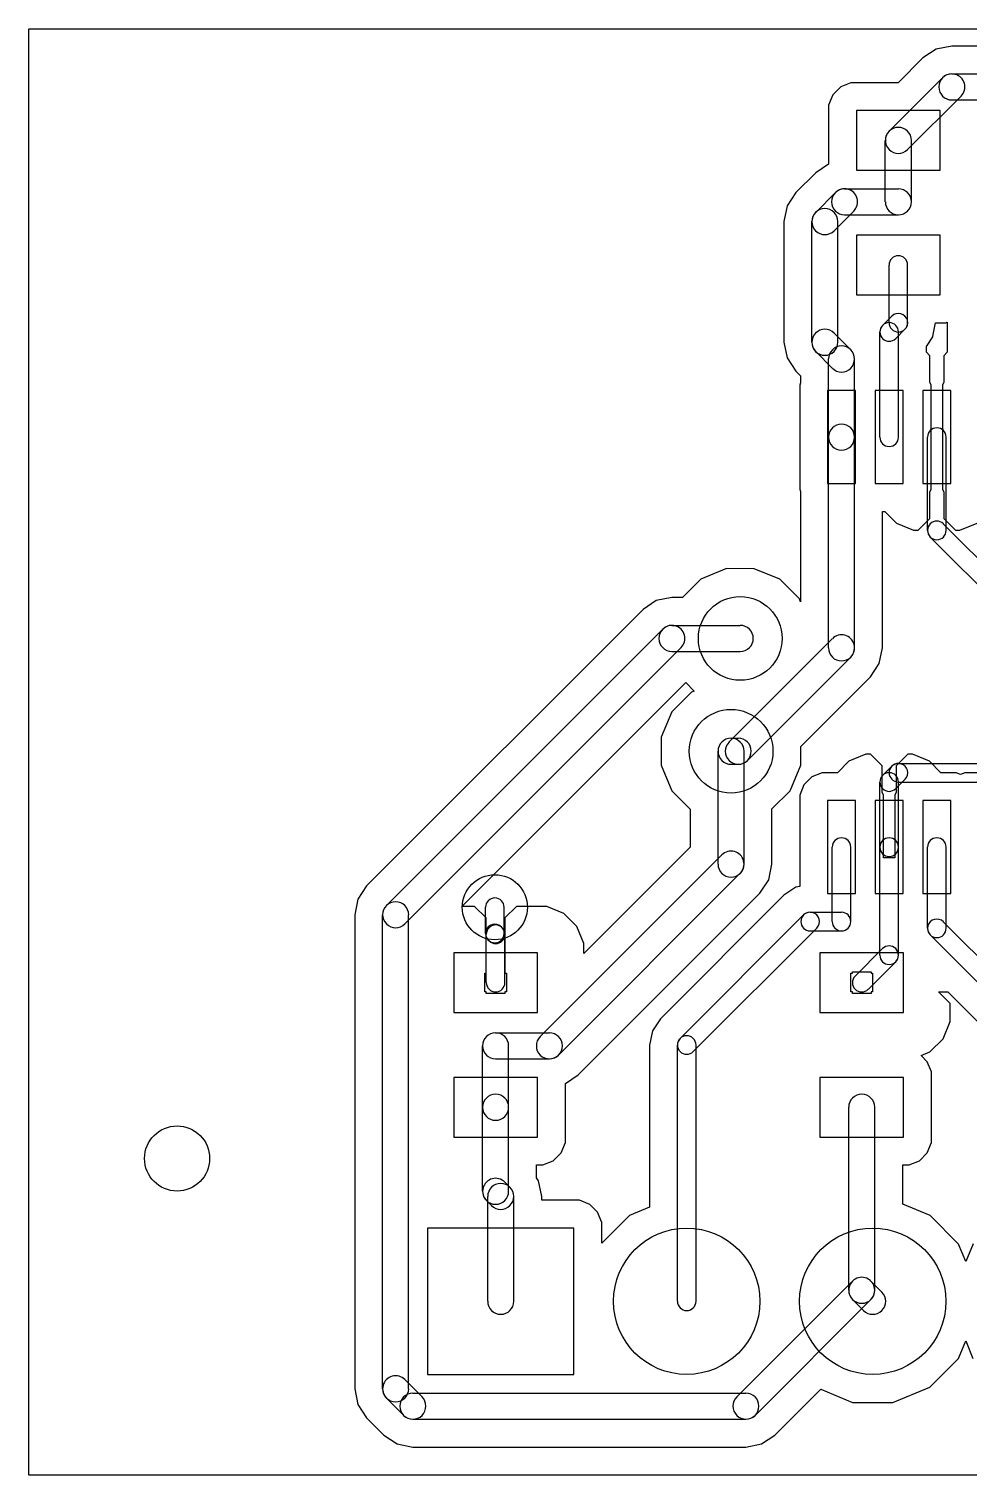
# Model space of a CAD drawing. Extents: x 98.1 to 132.9, y -94.4 to -74.6.
# Drawn here: x 98.13 to 110.95, y -94.37 to -74.63 of the extents above; entities that cross this region are included whole.
import ezdxf

# ---------------------------------------------------------------- set-up
doc = ezdxf.new("R2010")
doc.units = 0
doc.header["$MEASUREMENT"] = 0
doc.layers.add('BLACK', color=7, linetype='CONTINUOUS')

msp = doc.modelspace()

# ---------------------------------------------------------------- linework, layer by layer
at = {"layer": 'Black'}
for p, q in [((98.127, -94.373), (98.127, -74.627)), ((98.127, -74.627), (132.873, -74.627)), ((98.127, -94.373), (98.127, -74.627)), ((98.127, -74.627), (132.873, -74.627)), ((110.335, -75.024), (109.997, -75.3617)), ((110.335, -75.024), (109.997, -75.3617)), ((110.516, -74.9028), (110.335, -75.024)), ((110.516, -74.9028), (110.335, -75.024)), ((110.73, -74.8603), (110.516, -74.9028)), ((110.73, -74.8603), (110.516, -74.9028)), ((114.62, -74.8603), (110.73, -74.8603)), ((114.62, -74.8603), (110.73, -74.8603)), ((109.213, -75.4197), (109.106, -75.5269)), ((109.213, -75.4197), (109.106, -75.5269)), ((109.353, -75.3617), (109.213, -75.4197)), ((109.353, -75.3617), (109.213, -75.4197)), ((109.997, -75.3617), (109.353, -75.3617)), ((109.997, -75.3617), (109.353, -75.3617)), ((110.604, -75.2934), (109.874, -76.0234)), ((110.73, -75.2413), (114.62, -75.2413)), ((109.106, -75.5269), (109.048, -75.6669)), ((109.106, -75.5269), (109.048, -75.6669)), ((110.856, -75.5448), (110.126, -76.2748)), ((110.73, -75.5969), (114.62, -75.5969)), ((109.048, -75.6669), (109.048, -75.8185)), ((109.048, -75.6669), (109.048, -75.8185)), ((109.048, -75.8185), (109.048, -76.4746)), ((109.048, -75.8185), (109.048, -76.4746)), ((110.572, -75.7427), (109.429, -75.7427)), ((109.429, -75.7427), (109.429, -76.5555)), ((110.572, -76.5555), (110.572, -75.7427)), ((109.822, -76.9876), (109.822, -76.1491)), ((110.178, -76.9876), (110.178, -76.1491)), ((108.871, -76.5925), (108.601, -76.8625)), ((108.871, -76.5925), (108.601, -76.8625)), ((109.048, -76.4746), (108.871, -76.5925)), ((109.048, -76.4746), (108.871, -76.5925)), ((109.429, -76.5555), (110.572, -76.5555)), ((109.266, -76.8098), (110, -76.8098)), ((108.601, -76.8625), (108.48, -77.0438)), ((108.601, -76.8625), (108.48, -77.0438)), ((109.141, -76.8619), (108.871, -77.1319)), ((108.48, -77.0438), (108.438, -77.2576)), ((108.48, -77.0438), (108.438, -77.2576)), ((109.392, -77.1133), (109.122, -77.3833)), ((109.266, -77.1654), (110, -77.1654)), ((108.438, -77.2576), (108.438, -78.9059)), ((108.438, -77.2576), (108.438, -78.9059)), ((108.819, -78.9059), (108.819, -77.2576)), ((109.174, -78.9059), (109.174, -77.2576)), ((110.572, -77.4445), (109.429, -77.4445)), ((109.429, -77.4445), (109.429, -78.2573)), ((110.572, -78.2573), (110.572, -77.4445)), ((109.873, -78.6386), (109.873, -77.8509)), ((110.127, -78.6386), (110.127, -77.8509)), ((109.429, -78.2573), (110.572, -78.2573)), ((109.91, -78.5488), (109.785, -78.6744)), ((109.122, -78.7802), (109.35, -79.0081)), ((109.747, -80.2009), (109.747, -78.7642)), ((110.09, -78.7284), (109.964, -78.854)), ((110.001, -80.2009), (110.001, -78.7642)), ((110.476, -78.8008), (110.508, -78.6386)), ((110.476, -78.8008), (110.508, -78.6386)), ((110.508, -78.6386), (110.508, -78.6383)), ((110.508, -78.6383), (110.647, -78.6383)), ((110.508, -78.6386), (110.508, -78.6383)), ((110.508, -78.6383), (110.647, -78.6383)), ((110.508, -78.6386), (110.508, -78.6386)), ((110.508, -78.6386), (110.508, -78.6386)), ((110.647, -78.6383), (110.667, -78.6302)), ((110.647, -78.6383), (110.667, -78.6302)), ((110.667, -78.6302), (110.667, -79.0427)), ((110.667, -78.6302), (110.667, -79.0427)), ((108.438, -78.9059), (108.48, -79.1197)), ((108.438, -78.9059), (108.48, -79.1197)), ((110.382, -78.9631), (110.469, -78.833)), ((110.382, -78.9631), (110.469, -78.833)), ((110.382, -79.0427), (110.382, -78.9631)), ((110.382, -78.9631), (110.382, -78.9631)), ((110.382, -79.0427), (110.382, -78.9631)), ((110.382, -78.9631), (110.382, -78.9631)), ((110.469, -78.833), (110.476, -78.8008)), ((110.469, -78.833), (110.476, -78.8008)), ((110.469, -78.833), (110.469, -78.833)), ((110.469, -78.833), (110.469, -78.833)), ((108.48, -79.1197), (108.601, -79.301)), ((108.48, -79.1197), (108.601, -79.301)), ((108.871, -79.0316), (109.098, -79.2595)), ((109.046, -80.2009), (109.046, -79.1338)), ((109.402, -80.2009), (109.402, -79.1338)), ((110.429, -79.0897), (110.382, -79.0427)), ((110.429, -79.0897), (110.382, -79.0427)), ((110.429, -79.4503), (110.429, -79.0897)), ((110.429, -79.4503), (110.429, -79.0897)), ((110.667, -79.0427), (110.62, -79.0897)), ((110.667, -79.0427), (110.62, -79.0897)), ((110.62, -79.0897), (110.62, -79.4503)), ((110.62, -79.0897), (110.62, -79.4503)), ((108.601, -79.301), (108.665, -79.3653)), ((108.601, -79.301), (108.665, -79.3653)), ((108.665, -79.3653), (108.665, -79.4594)), ((108.665, -79.3653), (108.665, -79.4594)), ((108.665, -79.4594), (108.653, -79.4901)), ((108.665, -79.4594), (108.653, -79.4901)), ((108.653, -79.4901), (108.653, -79.6417)), ((108.653, -79.4901), (108.653, -79.6417)), ((109.034, -79.5659), (109.034, -80.8359)), ((109.415, -79.5659), (109.034, -79.5659)), ((109.415, -80.8359), (109.415, -79.5659)), ((109.684, -79.5659), (109.684, -80.8359)), ((110.065, -79.5659), (109.684, -79.5659)), ((110.065, -80.8359), (110.065, -79.5659)), ((110.334, -79.5659), (110.334, -80.8359)), ((110.715, -79.5659), (110.334, -79.5659)), ((110.446, -79.4901), (110.429, -79.4503)), ((110.446, -79.4901), (110.429, -79.4503)), ((110.446, -80.7601), (110.446, -79.4901)), ((110.446, -80.7601), (110.446, -79.4901)), ((110.62, -79.4503), (110.603, -79.4901)), ((110.62, -79.4503), (110.603, -79.4901)), ((110.603, -79.4901), (110.603, -79.6417)), ((110.603, -79.4901), (110.603, -79.6417)), ((110.715, -80.8359), (110.715, -79.5659)), ((108.653, -79.6417), (108.653, -80.9117)), ((108.653, -79.6417), (108.653, -80.9117)), ((110.603, -79.6417), (110.603, -80.9117)), ((110.603, -79.6417), (110.603, -80.9117)), ((109.046, -83.0784), (109.046, -80.2009)), ((109.402, -83.0784), (109.402, -80.2009)), ((110.398, -81.4746), (110.398, -80.2009)), ((110.652, -81.4746), (110.652, -80.2009)), ((110.446, -80.9117), (110.446, -80.7601)), ((110.446, -80.9117), (110.446, -80.7601)), ((108.653, -80.9117), (108.665, -80.9425)), ((108.653, -80.9117), (108.665, -80.9425)), ((108.665, -80.9425), (108.665, -82.4506)), ((108.665, -80.9425), (108.665, -82.4506)), ((109.034, -80.8359), (109.415, -80.8359)), ((109.684, -80.8359), (110.065, -80.8359)), ((110.334, -80.8359), (110.715, -80.8359)), ((110.429, -80.9516), (110.446, -80.9117)), ((110.429, -80.9516), (110.446, -80.9117)), ((110.429, -81.3122), (110.429, -80.9516)), ((110.429, -81.3122), (110.429, -80.9516)), ((110.603, -80.9117), (110.62, -80.9516)), ((110.603, -80.9117), (110.62, -80.9516)), ((110.62, -80.9516), (110.62, -81.3122)), ((110.62, -80.9516), (110.62, -81.3122)), ((109.783, -83.0784), (109.783, -81.2169)), ((109.783, -81.2169), (109.817, -81.2169)), ((109.783, -83.0784), (109.783, -81.2169)), ((109.783, -81.2169), (109.817, -81.2169)), ((109.817, -81.2169), (109.974, -81.3742)), ((109.817, -81.2169), (109.974, -81.3742)), ((110.271, -81.4709), (110.429, -81.3122)), ((110.271, -81.4709), (110.429, -81.3122)), ((110.62, -81.3122), (110.779, -81.4709)), ((110.62, -81.3122), (110.779, -81.4709)), ((109.974, -81.3742), (110.208, -81.4709)), ((109.974, -81.3742), (110.208, -81.4709)), ((110.208, -81.4709), (110.271, -81.4709)), ((110.208, -81.4709), (110.271, -81.4709)), ((110.614, -81.3848), (112.64, -83.4102)), ((110.779, -81.4709), (110.841, -81.4709)), ((110.779, -81.4709), (110.841, -81.4709)), ((110.841, -81.4709), (111.075, -81.3742)), ((110.841, -81.4709), (111.075, -81.3742)), ((110.435, -81.5644), (112.46, -83.5898)), ((107.302, -82.1412), (107.052, -82.3904)), ((107.302, -82.1412), (107.052, -82.3904)), ((107.652, -81.9965), (107.302, -82.1412)), ((107.652, -81.9965), (107.302, -82.1412)), ((108.031, -81.9969), (107.652, -81.9965)), ((108.031, -81.9969), (107.652, -81.9965)), ((108.381, -82.1422), (108.031, -81.9969)), ((108.381, -82.1422), (108.031, -81.9969)), ((108.649, -82.4104), (108.381, -82.1422)), ((108.649, -82.4104), (108.381, -82.1422)), ((106.694, -82.4329), (106.513, -82.5541)), ((106.694, -82.4329), (106.513, -82.5541)), ((106.908, -82.3904), (106.694, -82.4329)), ((106.908, -82.3904), (106.694, -82.4329)), ((107.052, -82.3904), (106.908, -82.3904)), ((107.052, -82.3904), (106.908, -82.3904)), ((108.665, -82.4506), (108.649, -82.4104)), ((108.665, -82.4506), (108.649, -82.4104)), ((106.513, -82.5541), (102.739, -86.3273)), ((106.513, -82.5541), (102.739, -86.3273)), ((103.009, -86.5967), (106.782, -82.8235)), ((106.908, -82.7714), (107.841, -82.7714)), ((103.26, -86.8481), (107.034, -83.0749)), ((106.908, -83.127), (107.841, -83.127)), ((107.687, -84.3642), (109.098, -82.9527)), ((109.74, -83.2922), (109.783, -83.0784)), ((109.74, -83.2922), (109.783, -83.0784)), ((109.783, -83.0784), (109.783, -83.0784)), ((109.783, -83.0784), (109.783, -83.0784)), ((107.938, -84.6156), (109.35, -83.2041)), ((109.619, -83.4735), (109.74, -83.2922)), ((109.619, -83.4735), (109.74, -83.2922)), ((108.668, -84.4252), (109.619, -83.4735)), ((108.668, -84.4252), (109.619, -83.4735)), ((109.619, -83.4735), (109.619, -83.4735)), ((109.619, -83.4735), (109.619, -83.4735)), ((104.04, -86.6077), (107.096, -83.5513)), ((104.04, -86.6077), (107.096, -83.5513)), ((107.176, -83.6819), (106.908, -83.9496)), ((107.176, -83.6819), (106.908, -83.9496)), ((107.096, -83.5513), (107.212, -83.6673)), ((107.096, -83.5513), (107.212, -83.6673)), ((107.212, -83.6673), (107.176, -83.6819)), ((107.212, -83.6673), (107.176, -83.6819)), ((106.908, -83.9496), (106.763, -84.2996)), ((106.908, -83.9496), (106.763, -84.2996)), ((106.763, -84.2996), (106.762, -84.6785)), ((106.763, -84.2996), (106.762, -84.6785)), ((107.715, -84.3121), (107.813, -84.3121)), ((107.537, -86.031), (107.537, -84.4899)), ((107.893, -86.031), (107.893, -84.4899)), ((108.667, -84.6802), (108.668, -84.4252)), ((108.667, -84.6802), (108.668, -84.4252)), ((106.762, -84.6785), (106.907, -85.0287)), ((106.762, -84.6785), (106.907, -85.0287)), ((107.715, -84.6677), (107.813, -84.6677)), ((108.522, -85.0302), (108.667, -84.6802)), ((108.522, -85.0302), (108.667, -84.6802)), ((109.324, -84.6258), (109.167, -84.7831)), ((109.324, -84.6258), (109.167, -84.7831)), ((109.558, -84.5291), (109.324, -84.6258)), ((109.558, -84.5291), (109.324, -84.6258)), ((109.62, -84.5291), (109.558, -84.5291)), ((109.62, -84.5291), (109.558, -84.5291)), ((109.779, -84.6878), (109.62, -84.5291)), ((109.779, -84.6878), (109.62, -84.5291)), ((109.779, -85.0484), (109.779, -84.6878)), ((109.779, -85.0484), (109.779, -84.6878)), ((109.912, -84.6933), (109.785, -84.8203)), ((110.128, -84.5291), (109.97, -84.6878)), ((110.128, -84.5291), (109.97, -84.6878)), ((109.97, -84.6878), (109.97, -85.0484)), ((109.97, -84.6878), (109.97, -85.0484)), ((110.001, -84.6561), (111.267, -84.6561)), ((110.191, -84.5291), (110.128, -84.5291)), ((110.191, -84.5291), (110.128, -84.5291)), ((110.425, -84.6258), (110.191, -84.5291)), ((110.425, -84.6258), (110.191, -84.5291)), ((110.582, -84.7831), (110.425, -84.6258)), ((110.582, -84.7831), (110.425, -84.6258)), ((108.818, -84.8411), (108.711, -84.9483)), ((108.818, -84.8411), (108.711, -84.9483)), ((108.958, -84.7831), (108.818, -84.8411)), ((108.958, -84.7831), (108.818, -84.8411)), ((109.167, -84.7831), (108.958, -84.7831)), ((109.167, -84.7831), (108.958, -84.7831)), ((110.091, -84.8729), (109.964, -84.9999)), ((110.639, -84.7831), (110.582, -84.7831)), ((110.639, -84.7831), (110.582, -84.7831)), ((110.791, -84.7831), (110.639, -84.7831)), ((110.791, -84.7831), (110.639, -84.7831)), ((110.85, -84.8075), (110.791, -84.7831)), ((110.85, -84.8075), (110.791, -84.7831)), ((110.909, -84.7831), (110.85, -84.8075)), ((110.909, -84.7831), (110.85, -84.8075)), ((111.29, -84.7831), (110.909, -84.7831)), ((111.29, -84.7831), (110.909, -84.7831)), ((106.907, -85.0287), (107.156, -85.2783)), ((106.907, -85.0287), (107.156, -85.2783)), ((108.274, -85.2779), (108.522, -85.0302)), ((108.274, -85.2779), (108.522, -85.0302)), ((108.711, -84.9483), (108.653, -85.0883)), ((108.711, -84.9483), (108.653, -85.0883)), ((108.653, -85.0883), (108.653, -85.2399)), ((108.653, -85.0883), (108.653, -85.2399)), ((109.747, -85.7991), (109.747, -84.9101)), ((109.796, -85.0883), (109.779, -85.0484)), ((109.796, -85.0883), (109.779, -85.0484)), ((109.796, -85.9461), (109.796, -85.0883)), ((109.796, -85.9461), (109.796, -85.0883)), ((109.97, -85.0484), (109.953, -85.0883)), ((109.97, -85.0484), (109.953, -85.0883)), ((109.953, -85.0883), (109.953, -85.2399)), ((109.953, -85.0883), (109.953, -85.2399)), ((110.001, -85.7991), (110.001, -84.9101)), ((110.001, -84.9101), (111.267, -84.9101)), ((107.156, -85.2783), (107.156, -85.7995)), ((107.156, -85.2783), (107.156, -85.7995)), ((108.274, -86.031), (108.274, -85.2779)), ((108.274, -86.031), (108.274, -85.2779)), ((108.653, -85.2399), (108.653, -86.3358)), ((108.653, -85.2399), (108.653, -86.3358)), ((109.034, -85.1641), (109.034, -86.4341)), ((109.415, -85.1641), (109.034, -85.1641)), ((109.415, -86.4341), (109.415, -85.1641)), ((109.684, -85.1641), (109.684, -86.4341)), ((110.065, -85.1641), (109.684, -85.1641)), ((109.953, -85.2399), (109.953, -85.9461)), ((109.953, -85.2399), (109.953, -85.9461)), ((110.065, -86.4341), (110.065, -85.1641)), ((110.334, -85.1641), (110.334, -86.4341)), ((110.715, -85.1641), (110.334, -85.1641)), ((110.715, -86.4341), (110.715, -85.1641)), ((107.156, -85.7995), (105.707, -87.2493)), ((107.156, -85.7995), (105.707, -87.2493)), ((109.097, -86.8154), (109.097, -85.7991)), ((109.351, -86.8154), (109.351, -85.7991)), ((109.747, -87.2747), (109.747, -85.7991)), ((110.001, -87.2747), (110.001, -85.7991)), ((110.398, -86.9076), (110.398, -85.7991)), ((110.652, -86.9076), (110.652, -85.7991)), ((105.108, -88.3867), (107.589, -85.9053)), ((108.231, -86.2448), (108.274, -86.031)), ((108.231, -86.2448), (108.274, -86.031)), ((109.953, -85.9461), (109.796, -85.9461)), ((109.953, -85.9461), (109.796, -85.9461)), ((105.359, -88.6381), (107.841, -86.1567)), ((108.11, -86.4261), (108.231, -86.2448)), ((108.11, -86.4261), (108.231, -86.2448)), ((108.231, -86.2448), (108.231, -86.2448)), ((108.231, -86.2448), (108.231, -86.2448)), ((102.739, -86.3273), (102.618, -86.5086)), ((102.739, -86.3273), (102.618, -86.5086)), ((105.629, -88.9075), (108.11, -86.4261)), ((105.629, -88.9075), (108.11, -86.4261)), ((108.436, -86.4562), (106.751, -88.1415)), ((108.436, -86.4562), (106.751, -88.1415)), ((108.11, -86.4261), (108.11, -86.4261)), ((108.11, -86.4261), (108.11, -86.4261)), ((108.601, -86.3461), (108.436, -86.4562)), ((108.601, -86.3461), (108.436, -86.4562)), ((108.653, -86.3358), (108.601, -86.3461)), ((108.653, -86.3358), (108.601, -86.3461)), ((109.034, -86.4341), (109.415, -86.4341)), ((109.684, -86.4341), (110.065, -86.4341)), ((110.334, -86.4341), (110.715, -86.4341)), ((102.618, -86.5086), (102.576, -86.7224)), ((102.618, -86.5086), (102.576, -86.7224)), ((104.055, -86.6077), (104.04, -86.6077)), ((104.055, -86.6077), (104.04, -86.6077)), ((104.214, -86.6077), (104.055, -86.6077)), ((104.214, -86.6077), (104.055, -86.6077)), ((104.373, -86.7665), (104.214, -86.6077)), ((104.373, -86.7665), (104.214, -86.6077)), ((104.363, -86.9787), (104.363, -86.62)), ((104.617, -86.9787), (104.617, -86.62)), ((104.786, -86.6077), (104.627, -86.7665)), ((104.786, -86.6077), (104.627, -86.7665)), ((104.945, -86.6077), (104.786, -86.6077)), ((104.945, -86.6077), (104.786, -86.6077)), ((105.198, -86.6077), (104.945, -86.6077)), ((105.198, -86.6077), (104.945, -86.6077)), ((105.431, -86.7044), (105.198, -86.6077)), ((105.431, -86.7044), (105.198, -86.6077)), ((102.576, -86.7224), (102.576, -93.1959)), ((102.576, -86.7224), (102.576, -93.1959)), ((102.957, -93.1959), (102.957, -86.7224)), ((103.312, -93.1959), (103.312, -86.7224)), ((104.373, -87.5221), (104.373, -86.7665)), ((104.373, -87.5221), (104.373, -86.7665)), ((104.627, -86.7665), (104.627, -87.5221)), ((104.627, -86.7665), (104.627, -87.5221)), ((105.61, -86.883), (105.431, -86.7044)), ((105.61, -86.883), (105.431, -86.7044)), ((107.02, -88.4109), (108.705, -86.7256)), ((108.795, -86.6884), (109.224, -86.6884)), ((113.399, -89.6027), (110.614, -86.8178)), ((104.373, -87.6491), (104.373, -86.9887)), ((104.41, -87.0785), (104.4, -87.0685)), ((104.59, -86.8989), (104.58, -86.8889)), ((104.627, -87.6491), (104.627, -86.9887)), ((105.707, -87.1164), (105.61, -86.883)), ((105.707, -87.1164), (105.61, -86.883)), ((107.2, -88.5905), (108.885, -86.9052)), ((108.795, -86.9424), (109.224, -86.9424)), ((113.22, -89.7823), (110.435, -86.9974)), ((105.072, -87.2427), (103.929, -87.2427)), ((103.929, -87.2427), (103.929, -88.0555)), ((105.072, -88.0555), (105.072, -87.2427)), ((105.707, -87.2493), (105.707, -87.1164)), ((105.707, -87.2493), (105.707, -87.1164)), ((110.072, -87.2427), (108.929, -87.2427)), ((108.929, -87.2427), (108.929, -88.0555)), ((109.784, -87.1849), (109.41, -87.5593)), ((110.072, -88.0555), (110.072, -87.2427)), ((109.964, -87.3645), (109.59, -87.7389)), ((104.353, -87.7761), (104.353, -87.5221)), ((104.353, -87.5221), (104.373, -87.5221)), ((104.353, -87.7761), (104.353, -87.5221)), ((104.353, -87.5221), (104.373, -87.5221)), ((104.627, -87.5221), (104.647, -87.5221)), ((104.627, -87.5221), (104.647, -87.5221)), ((104.647, -87.5221), (104.647, -87.7761)), ((104.647, -87.5221), (104.647, -87.7761)), ((109.353, -87.7761), (109.353, -87.5221)), ((109.353, -87.5221), (109.373, -87.5221)), ((109.353, -87.7761), (109.353, -87.5221)), ((109.353, -87.5221), (109.373, -87.5221)), ((109.373, -87.5221), (109.373, -87.5021)), ((109.373, -87.5021), (109.627, -87.5021)), ((109.373, -87.5221), (109.373, -87.5021)), ((109.373, -87.5021), (109.627, -87.5021)), ((109.627, -87.5021), (109.627, -87.5221)), ((109.627, -87.5021), (109.627, -87.5221)), ((109.627, -87.5221), (109.647, -87.5221)), ((109.627, -87.5221), (109.647, -87.5221)), ((109.647, -87.5221), (109.647, -87.7761)), ((109.647, -87.5221), (109.647, -87.7761)), ((104.373, -87.7761), (104.353, -87.7761)), ((104.373, -87.7761), (104.353, -87.7761)), ((104.373, -87.7961), (104.373, -87.7761)), ((104.373, -87.7961), (104.373, -87.7761)), ((104.627, -87.7961), (104.373, -87.7961)), ((104.627, -87.7961), (104.373, -87.7961)), ((104.647, -87.7761), (104.627, -87.7761)), ((104.627, -87.7761), (104.627, -87.7961)), ((104.647, -87.7761), (104.627, -87.7761)), ((104.627, -87.7761), (104.627, -87.7961)), ((109.373, -87.7761), (109.353, -87.7761)), ((109.373, -87.7761), (109.353, -87.7761)), ((109.373, -87.7961), (109.373, -87.7761)), ((109.373, -87.7961), (109.373, -87.7761)), ((109.627, -87.7961), (109.373, -87.7961)), ((109.627, -87.7961), (109.373, -87.7961)), ((109.647, -87.7761), (109.627, -87.7761)), ((109.627, -87.7761), (109.627, -87.7961)), ((109.647, -87.7761), (109.627, -87.7761)), ((109.627, -87.7761), (109.627, -87.7961)), ((110.707, -87.9349), (110.548, -87.7761)), ((110.548, -87.7761), (110.675, -87.7761)), ((110.707, -87.9349), (110.548, -87.7761)), ((110.548, -87.7761), (110.675, -87.7761)), ((110.675, -87.7761), (112.95, -90.0517)), ((110.675, -87.7761), (112.95, -90.0517)), ((103.929, -88.0555), (105.072, -88.0555)), ((108.929, -88.0555), (110.072, -88.0555)), ((110.707, -88.1818), (110.707, -87.9349)), ((110.707, -88.1818), (110.707, -87.9349)), ((106.751, -88.1415), (106.641, -88.3063)), ((106.751, -88.1415), (106.641, -88.3063)), ((110.61, -88.4152), (110.707, -88.1818)), ((110.61, -88.4152), (110.707, -88.1818)), ((104.5, -88.3346), (105.234, -88.3346)), ((106.641, -88.3063), (106.602, -88.5007)), ((106.641, -88.3063), (106.602, -88.5007)), ((110.431, -88.5938), (110.61, -88.4152)), ((110.431, -88.5938), (110.61, -88.4152)), ((104.322, -89.3509), (104.322, -88.5124)), ((104.678, -89.3509), (104.678, -88.5124)), ((106.602, -88.5007), (106.602, -90.7162)), ((106.602, -88.5007), (106.602, -90.7162)), ((106.983, -92), (106.983, -88.5007)), ((107.237, -92), (107.237, -88.5007)), ((110.31, -88.6441), (110.431, -88.5938)), ((110.31, -88.6441), (110.431, -88.5938)), ((110.394, -88.7287), (110.31, -88.6441)), ((110.394, -88.7287), (110.31, -88.6441)), ((104.5, -88.6902), (105.234, -88.6902)), ((110.453, -88.8687), (110.394, -88.7287)), ((110.453, -88.8687), (110.394, -88.7287)), ((105.072, -88.9445), (103.929, -88.9445)), ((103.929, -88.9445), (103.929, -89.7573)), ((105.072, -89.7573), (105.072, -88.9445)), ((105.453, -89.0254), (105.629, -88.9075)), ((105.453, -89.0254), (105.629, -88.9075)), ((105.453, -89.6815), (105.453, -89.0254)), ((105.453, -89.0254), (105.453, -89.0254)), ((105.453, -89.6815), (105.453, -89.0254)), ((105.453, -89.0254), (105.453, -89.0254)), ((110.072, -88.9445), (108.929, -88.9445)), ((108.929, -88.9445), (108.929, -89.7573)), ((110.072, -89.7573), (110.072, -88.9445)), ((110.453, -89.6815), (110.453, -88.8687)), ((110.453, -89.6815), (110.453, -88.8687)), ((104.322, -90.4984), (104.322, -89.3509)), ((104.678, -90.4984), (104.678, -89.3509)), ((109.322, -91.85), (109.322, -89.3509)), ((109.678, -91.85), (109.678, -89.3509)), ((103.929, -89.7573), (105.072, -89.7573)), ((105.394, -89.9731), (105.453, -89.8331)), ((105.394, -89.9731), (105.453, -89.8331)), ((105.453, -89.8331), (105.453, -89.6815)), ((105.453, -89.8331), (105.453, -89.6815)), ((108.929, -89.7573), (110.072, -89.7573)), ((110.394, -89.9731), (110.453, -89.8331)), ((110.394, -89.9731), (110.453, -89.8331)), ((110.453, -89.8331), (110.453, -89.6815)), ((110.453, -89.8331), (110.453, -89.6815)), ((105.287, -90.0803), (105.394, -89.9731)), ((105.287, -90.0803), (105.394, -89.9731)), ((110.287, -90.0803), (110.394, -89.9731)), ((110.287, -90.0803), (110.394, -89.9731)), ((105.059, -90.3135), (105.059, -90.1383)), ((105.059, -90.1383), (105.147, -90.1383)), ((105.059, -90.3135), (105.059, -90.1383)), ((105.059, -90.1383), (105.147, -90.1383)), ((105.147, -90.1383), (105.287, -90.0803)), ((105.147, -90.1383), (105.287, -90.0803)), ((110.059, -90.675), (110.059, -90.1383)), ((110.059, -90.1383), (110.147, -90.1383)), ((110.059, -90.675), (110.059, -90.1383)), ((110.059, -90.1383), (110.147, -90.1383)), ((110.147, -90.1383), (110.287, -90.0803)), ((110.147, -90.1383), (110.287, -90.0803)), ((104.696, -90.4427), (104.626, -90.3727)), ((105.086, -90.3546), (105.059, -90.3135)), ((105.059, -90.3135), (105.059, -90.3135)), ((105.086, -90.3546), (105.059, -90.3135)), ((105.059, -90.3135), (105.059, -90.3135)), ((105.129, -90.5684), (105.086, -90.3546)), ((105.086, -90.3546), (105.086, -90.3546)), ((105.129, -90.5684), (105.086, -90.3546)), ((105.086, -90.3546), (105.086, -90.3546)), ((104.444, -90.6941), (104.374, -90.6241)), ((104.392, -92), (104.392, -90.5684)), ((104.748, -92), (104.748, -90.5684)), ((105.129, -90.6195), (105.129, -90.5684)), ((105.129, -90.6195), (105.129, -90.5684)), ((105.494, -90.6195), (105.129, -90.6195)), ((105.494, -90.6195), (105.129, -90.6195)), ((105.645, -90.6195), (105.494, -90.6195)), ((105.645, -90.6195), (105.494, -90.6195)), ((105.785, -90.6775), (105.645, -90.6195)), ((105.785, -90.6775), (105.645, -90.6195)), ((105.892, -90.7847), (105.785, -90.6775)), ((105.892, -90.7847), (105.785, -90.6775)), ((105.95, -90.9247), (105.892, -90.7847)), ((105.95, -90.9247), (105.892, -90.7847)), ((106.329, -90.829), (105.95, -91.2069)), ((106.329, -90.829), (105.95, -91.2069)), ((106.602, -90.7162), (106.329, -90.829)), ((106.602, -90.7162), (106.329, -90.829)), ((110.433, -90.8304), (110.059, -90.675)), ((110.433, -90.8304), (110.059, -90.675)), ((110.821, -91.219), (110.433, -90.8304)), ((110.821, -91.219), (110.433, -90.8304)), ((103.571, -91.0005), (103.571, -92.9995)), ((105.569, -91.0005), (103.571, -91.0005)), ((105.569, -92.9995), (105.569, -91.0005)), ((105.95, -91.2069), (105.95, -90.9247)), ((105.95, -91.2069), (105.95, -90.9247)), ((110.92, -91.4587), (110.821, -91.219)), ((110.92, -91.4587), (110.821, -91.219)), ((111.02, -91.217), (110.92, -91.4587)), ((111.02, -91.217), (110.92, -91.4587)), ((109.374, -91.7243), (107.793, -93.306)), ((109.776, -91.8743), (109.626, -91.7243)), ((109.626, -91.9757), (108.044, -93.5574)), ((109.524, -92.1257), (109.374, -91.9757)), ((110.82, -92.783), (110.92, -92.5413)), ((110.82, -92.783), (110.92, -92.5413)), ((110.92, -92.5413), (111.019, -92.781)), ((110.92, -92.5413), (111.019, -92.781)), ((110.431, -93.171), (110.82, -92.783)), ((110.431, -93.171), (110.82, -92.783)), ((103.571, -92.9995), (105.569, -92.9995)), ((102.576, -93.1959), (102.618, -93.4097)), ((102.576, -93.1959), (102.618, -93.4097)), ((103.496, -93.306), (103.26, -93.0702)), ((108.313, -93.8268), (108.94, -93.2)), ((108.313, -93.8268), (108.94, -93.2)), ((108.94, -93.2), (109.374, -93.3802)), ((108.94, -93.2), (109.374, -93.3802)), ((109.923, -93.3807), (110.431, -93.171)), ((109.923, -93.3807), (110.431, -93.171)), ((103.245, -93.5574), (103.009, -93.3216)), ((103.37, -93.2539), (107.918, -93.2539)), ((109.374, -93.3802), (109.923, -93.3807)), ((109.374, -93.3802), (109.923, -93.3807)), ((102.618, -93.4097), (102.739, -93.591)), ((102.618, -93.4097), (102.739, -93.591)), ((102.739, -93.591), (102.975, -93.8268)), ((102.739, -93.591), (102.975, -93.8268)), ((103.37, -93.6095), (107.918, -93.6095)), ((102.975, -93.8268), (103.157, -93.948)), ((102.975, -93.8268), (103.157, -93.948)), ((103.157, -93.948), (103.157, -93.948)), ((103.157, -93.948), (103.37, -93.9905)), ((103.157, -93.948), (103.157, -93.948)), ((103.157, -93.948), (103.37, -93.9905)), ((103.37, -93.9905), (107.918, -93.9905)), ((103.37, -93.9905), (107.918, -93.9905)), ((107.918, -93.9905), (108.132, -93.948)), ((107.918, -93.9905), (108.132, -93.948)), ((108.132, -93.948), (108.313, -93.8268)), ((108.132, -93.948), (108.313, -93.8268)), ((108.132, -93.948), (108.132, -93.948)), ((108.132, -93.948), (108.132, -93.948)), ((115.703, -94.373), (98.127, -94.373)), ((115.703, -94.373), (98.127, -94.373))]:
    msp.add_line(p, q, dxfattribs=at)
for centre, radius in [((107.841, -82.9492), 0.5715), ((107.715, -84.4899), 0.5715), ((104.49, -86.62), 0.4445), ((100.15, -90.05), 0.4445), ((107.11, -92), 0.9995), ((109.65, -92), 0.9995)]:
    msp.add_circle(centre, radius, dxfattribs=at)
for centre, radius, start, end in [((110.73, -75.4191), 0.1778, 90, 270), ((110.73, -75.4191), 0.1778, 315, 495), ((110, -76.1491), 0.1778, 360, 540), ((110, -76.1491), 0.1778, 495, 675), ((109.266, -76.9876), 0.1778, 90, 270), ((109.266, -76.9876), 0.1778, 315, 495), ((110, -76.9876), 0.1778, 270, 450), ((110, -76.9876), 0.1778, 180, 360), ((108.996, -77.2576), 0.1778, 360, 540), ((108.996, -77.2576), 0.1778, 495, 675), ((110, -77.8509), 0.127, 360, 540), ((110, -78.6386), 0.127, 315, 495), ((108.996, -78.9059), 0.1778, 45, 225), ((109.874, -78.7642), 0.127, 360, 540), ((109.874, -78.7642), 0.127, 495, 675), ((110, -78.6386), 0.127, 180, 360), ((108.996, -78.9059), 0.1778, 180, 360), ((109.224, -79.1338), 0.1778, 360, 540), ((109.224, -79.1338), 0.1778, 225, 405), ((109.224, -80.2009), 0.1778, 360, 540), ((110.525, -80.2009), 0.127, 360, 540), ((109.224, -80.2009), 0.1778, 180, 360), ((109.874, -80.2009), 0.127, 180, 360), ((110.525, -81.4746), 0.127, 45, 225), ((110.525, -81.4746), 0.127, 180, 360), ((106.908, -82.9492), 0.1778, 90, 270), ((106.908, -82.9492), 0.1778, 315, 495), ((107.841, -82.9492), 0.1778, 270, 450), ((109.224, -83.0784), 0.1778, 315, 495), ((109.224, -83.0784), 0.1778, 180, 360), ((107.715, -84.4899), 0.1778, 360, 540), ((107.715, -84.4899), 0.1778, 90, 270), ((107.813, -84.4899), 0.1778, 270, 450), ((107.813, -84.4899), 0.1778, 135, 315), ((110.001, -84.7831), 0.127, 90, 270), ((110.001, -84.7831), 0.127, 315, 495), ((109.874, -84.9101), 0.127, 360, 540), ((109.874, -84.9101), 0.127, 495, 675), ((109.224, -85.7991), 0.127, 360, 540), ((109.874, -85.7991), 0.127, 360, 540), ((110.525, -85.7991), 0.127, 360, 540), ((107.715, -86.031), 0.1778, 315, 495), ((109.874, -85.7991), 0.127, 180, 360), ((107.715, -86.031), 0.1778, 180, 360), ((103.135, -86.7224), 0.1778, 360, 540), ((103.135, -86.7224), 0.1778, 135, 315), ((104.49, -86.62), 0.127, 360, 540), ((104.49, -86.9787), 0.127, 405, 585), ((104.5, -86.9887), 0.127, 360, 540), ((108.795, -86.8154), 0.127, 90, 270), ((108.795, -86.8154), 0.127, 315, 495), ((109.224, -86.8154), 0.127, 180, 360), ((109.224, -86.8154), 0.127, 270, 450), ((110.525, -86.9076), 0.127, 405, 585), ((104.49, -86.9787), 0.127, 180, 360), ((104.5, -86.9887), 0.127, 225, 405), ((110.525, -86.9076), 0.127, 180, 360), ((109.874, -87.2747), 0.127, 180, 360), ((109.874, -87.2747), 0.127, 315.031, 495.031), ((104.5, -87.6491), 0.127, 180, 360), ((109.5, -87.6491), 0.127, 495.031, 675.031), ((104.5, -88.5124), 0.1778, 360, 540), ((104.5, -88.5124), 0.1778, 90, 270), ((105.234, -88.5124), 0.1778, 135, 315), ((105.234, -88.5124), 0.1778, 270, 450), ((107.11, -88.5007), 0.127, 360, 540), ((107.11, -88.5007), 0.127, 135, 315), ((104.5, -89.3509), 0.1778, 360, 540), ((109.5, -89.3509), 0.1778, 360, 540), ((104.5, -89.3509), 0.1778, 180, 360), ((104.5, -90.4984), 0.1778, 405, 585), ((104.57, -90.5684), 0.1778, 360, 540), ((104.5, -90.4984), 0.1778, 180, 360), ((104.57, -90.5684), 0.1778, 225, 405), ((109.5, -91.85), 0.1778, 405, 585), ((109.5, -91.85), 0.1778, 315, 495), ((104.57, -92), 0.1778, 180, 360), ((107.11, -92), 0.127, 180, 360), ((109.5, -91.85), 0.1778, 180, 360), ((109.65, -92), 0.1778, 225, 405), ((103.135, -93.1959), 0.1778, 405, 585), ((103.135, -93.1959), 0.1778, 180, 360), ((103.37, -93.4317), 0.1778, 90, 270), ((103.37, -93.4317), 0.1778, 225, 405), ((107.918, -93.4317), 0.1778, 495, 675), ((107.918, -93.4317), 0.1778, 270, 450)]:
    msp.add_arc(centre, radius, start, end, dxfattribs=at)

doc.saveas('drawing.dxf')
